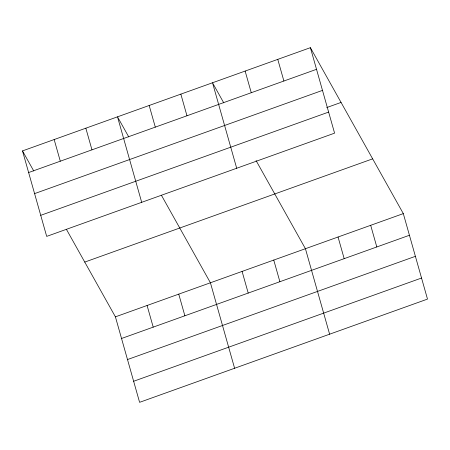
<?xml version="1.0" encoding="UTF-8"?>
<svg xmlns="http://www.w3.org/2000/svg" width="450" height="450" viewBox="0 0 450 450"><rect width="100%" height="100%" fill="white"/><g stroke="black" fill="none" stroke-linecap="round" stroke-linejoin="round"><path stroke-width="0.67" d="M310.399 47.672L334.586 133.155L46.688 236.391L22.5 150.902L310.399 47.672L403.312 213.609L427.5 299.098L139.601 402.328L115.414 316.845L66.409 229.326M28.626 172.553L316.524 69.317M34.588 193.618L322.481 90.388M326.7 107.578L341.055 102.431M40.731 215.325L328.624 112.089M84.752 262.086L372.651 158.85M115.414 316.845L403.312 213.609M121.539 338.49L409.438 235.26M127.502 359.556L415.395 256.326M133.644 381.262L421.537 278.032M223.751 102.847L212.513 82.772L236.7 168.255M256.078 160.583L305.426 248.709L329.614 334.198M128.751 136.918L117.506 116.837L141.694 202.326M161.415 195.255L210.42 282.774L234.607 368.263M22.5 150.902L33.744 170.983M370.682 225.309L376.808 246.96M338.051 237.009L344.177 258.66M277.768 59.372L283.894 81.017M245.138 71.072L251.263 92.717M273.757 260.066L279.883 281.711M242.089 271.418L248.214 293.068M180.844 94.123L186.969 115.774M149.175 105.48L155.301 127.131M178.751 294.131L184.877 315.782M147.083 305.488L153.208 327.133M85.837 128.194L91.963 149.839M54.169 139.551L60.294 161.196"/></g></svg>
